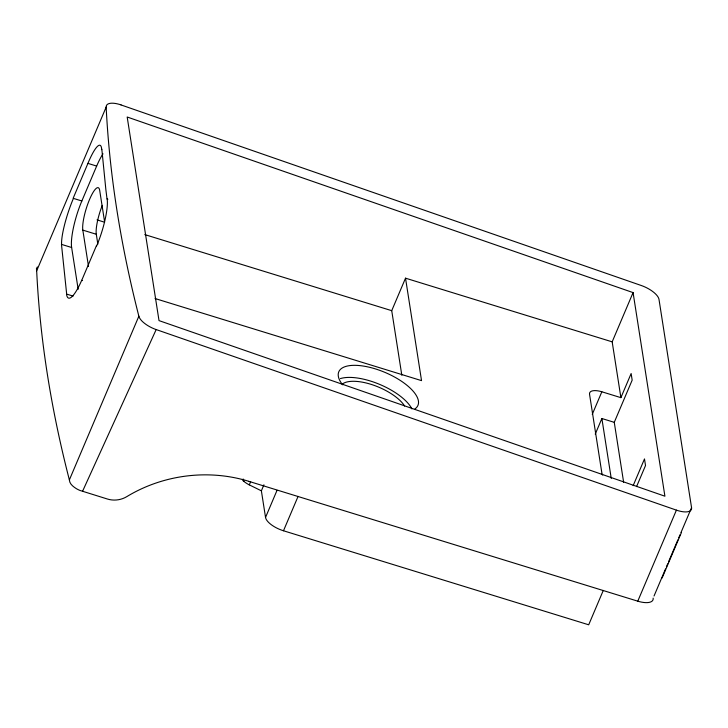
<?xml version="1.0" encoding="UTF-8"?>
<svg xmlns="http://www.w3.org/2000/svg" width="728" height="728" viewBox="0 0 728 728"><rect width="100%" height="100%" fill="white"/><g stroke="black" fill="none" stroke-linecap="round" stroke-linejoin="round"><path stroke-width="1.09" d="M69.369 479.916C51.715 411.511 40.031 341.432 36.673 270.816L106.161 107.116C109.664 177.723 121.385 247.766 138.857 316.216L69.369 479.916C69.551 483.938 73.21 486.668 76.322 488.634A11.885 4.832 23 0 0 80.044 490.472L107.507 499.053A21.476 19.019 -8.9 0 0 126.781 496.642A136.036 120.475 -8.9 0 1 246.892 480.735L248.685 481.299M101.693 149.631A35.818 6.643 -72.4 0 0 87.952 163.327L73.137 198.307L81.845 200.983L96.66 166.075A35.79 8.017 -72.9 0 1 103.003 153.808M96.542 245.436L81.727 280.344L82.546 280.599M603.285 590.426L588.697 624.797L283.483 530.767A17.891 7.28 23 0 1 265.538 517.426L261.379 490.827L249.304 484.875L250.641 481.727M261.379 490.827L263.927 484.803M265.538 517.426L277.031 490.335M283.483 530.767L298.08 496.387M401.829 375.275L391.728 310.674L405.523 278.178L612.175 341.841L620.902 397.652L601.847 391.782A14.314 5.824 23 0 0 589.543 394.248L601.874 473.1A14.314 5.824 23 0 0 602.675 475.065M612.175 341.841L633.078 292.601L127.182 117.008L159.013 320.611L664.91 496.205L633.078 292.601M592.255 414.387L601.847 391.782M595.24 434.143L601.874 418.518L614.259 422.331L623.632 482.255M620.902 397.652L631.14 373.537L632.168 380.143L614.259 422.331M633.133 485.685L644.489 458.931L645.518 465.529L636.563 486.632M248.821 481.335L637.774 601.173L676.412 510.137A17.9 7.125 25.3 0 0 691.555 507.625L659.004 299.426A17.9 7.125 25.3 0 0 641.295 285.512L121.048 104.941M654.035 596.014L665.51 568.977M666.393 566.903L667.722 563.781M668.604 561.697L677.868 539.867M678.751 537.783L680.079 534.661M680.962 532.587L691.555 507.625M662.116 577.996L681.435 532.477M82.528 491.364L156.174 329.566L676.412 510.137M37.355 266.949L36.436 268.678L36.673 270.816M87.961 163.391L96.66 166.075M107.853 199.254L107.043 199.008L105.86 189.617L101.838 149.267M97.015 219.874L104.614 222.222M144.763 234.589L391.728 310.674M104.513 221.221L99.691 190.39A23.624 5.296 -72.9 0 0 89.571 199.417A23.624 5.296 -72.9 0 0 82.828 230.121L96.296 234.261L97.843 244.171M78.169 289.28L71.635 247.502L61.471 244.371L66.676 294.112L73.109 296.087M155.046 298.526L421.539 380.635L405.523 278.178M243.48 480.971L243.762 481.244A11.475 4.514 26.5 0 0 249.304 484.875M601.874 418.518L611.247 478.442M243.434 479.106L243.762 481.244M82.828 230.121L88.516 266.457M340.431 378.587A42.988 17.481 23 0 1 380.043 384.557A42.988 17.481 23 0 1 411.902 408.899M342.624 384.821A42.988 17.481 23 0 1 377.313 369.515A42.988 17.481 23 0 1 415.033 408.836M342.433 383.984A35.827 14.569 23 0 1 373.992 385.33A35.827 14.569 23 0 1 404.613 406.024M96.296 234.261A23.624 5.296 -72.9 0 1 102.275 205.396M71.635 247.502A35.79 8.017 -72.9 0 1 81.845 200.983M81.718 280.289A35.79 7.726 -72.1 0 1 66.557 294.394M61.58 244.117A35.818 6.479 -71.7 0 1 73.191 198.935M107.125 198.817A35.79 7.89 -72.8 0 1 96.615 246M106.197 107.125A17.645 7.025 25.3 0 1 121.048 104.914M156.174 329.593A17.645 7.025 25.3 0 1 138.893 316.225M653.153 598.097A17.891 7.28 23 0 1 637.774 601.173M243.316 481.008A8.827 7.508 -32.1 0 1 242.415 479.306"/></g></svg>
